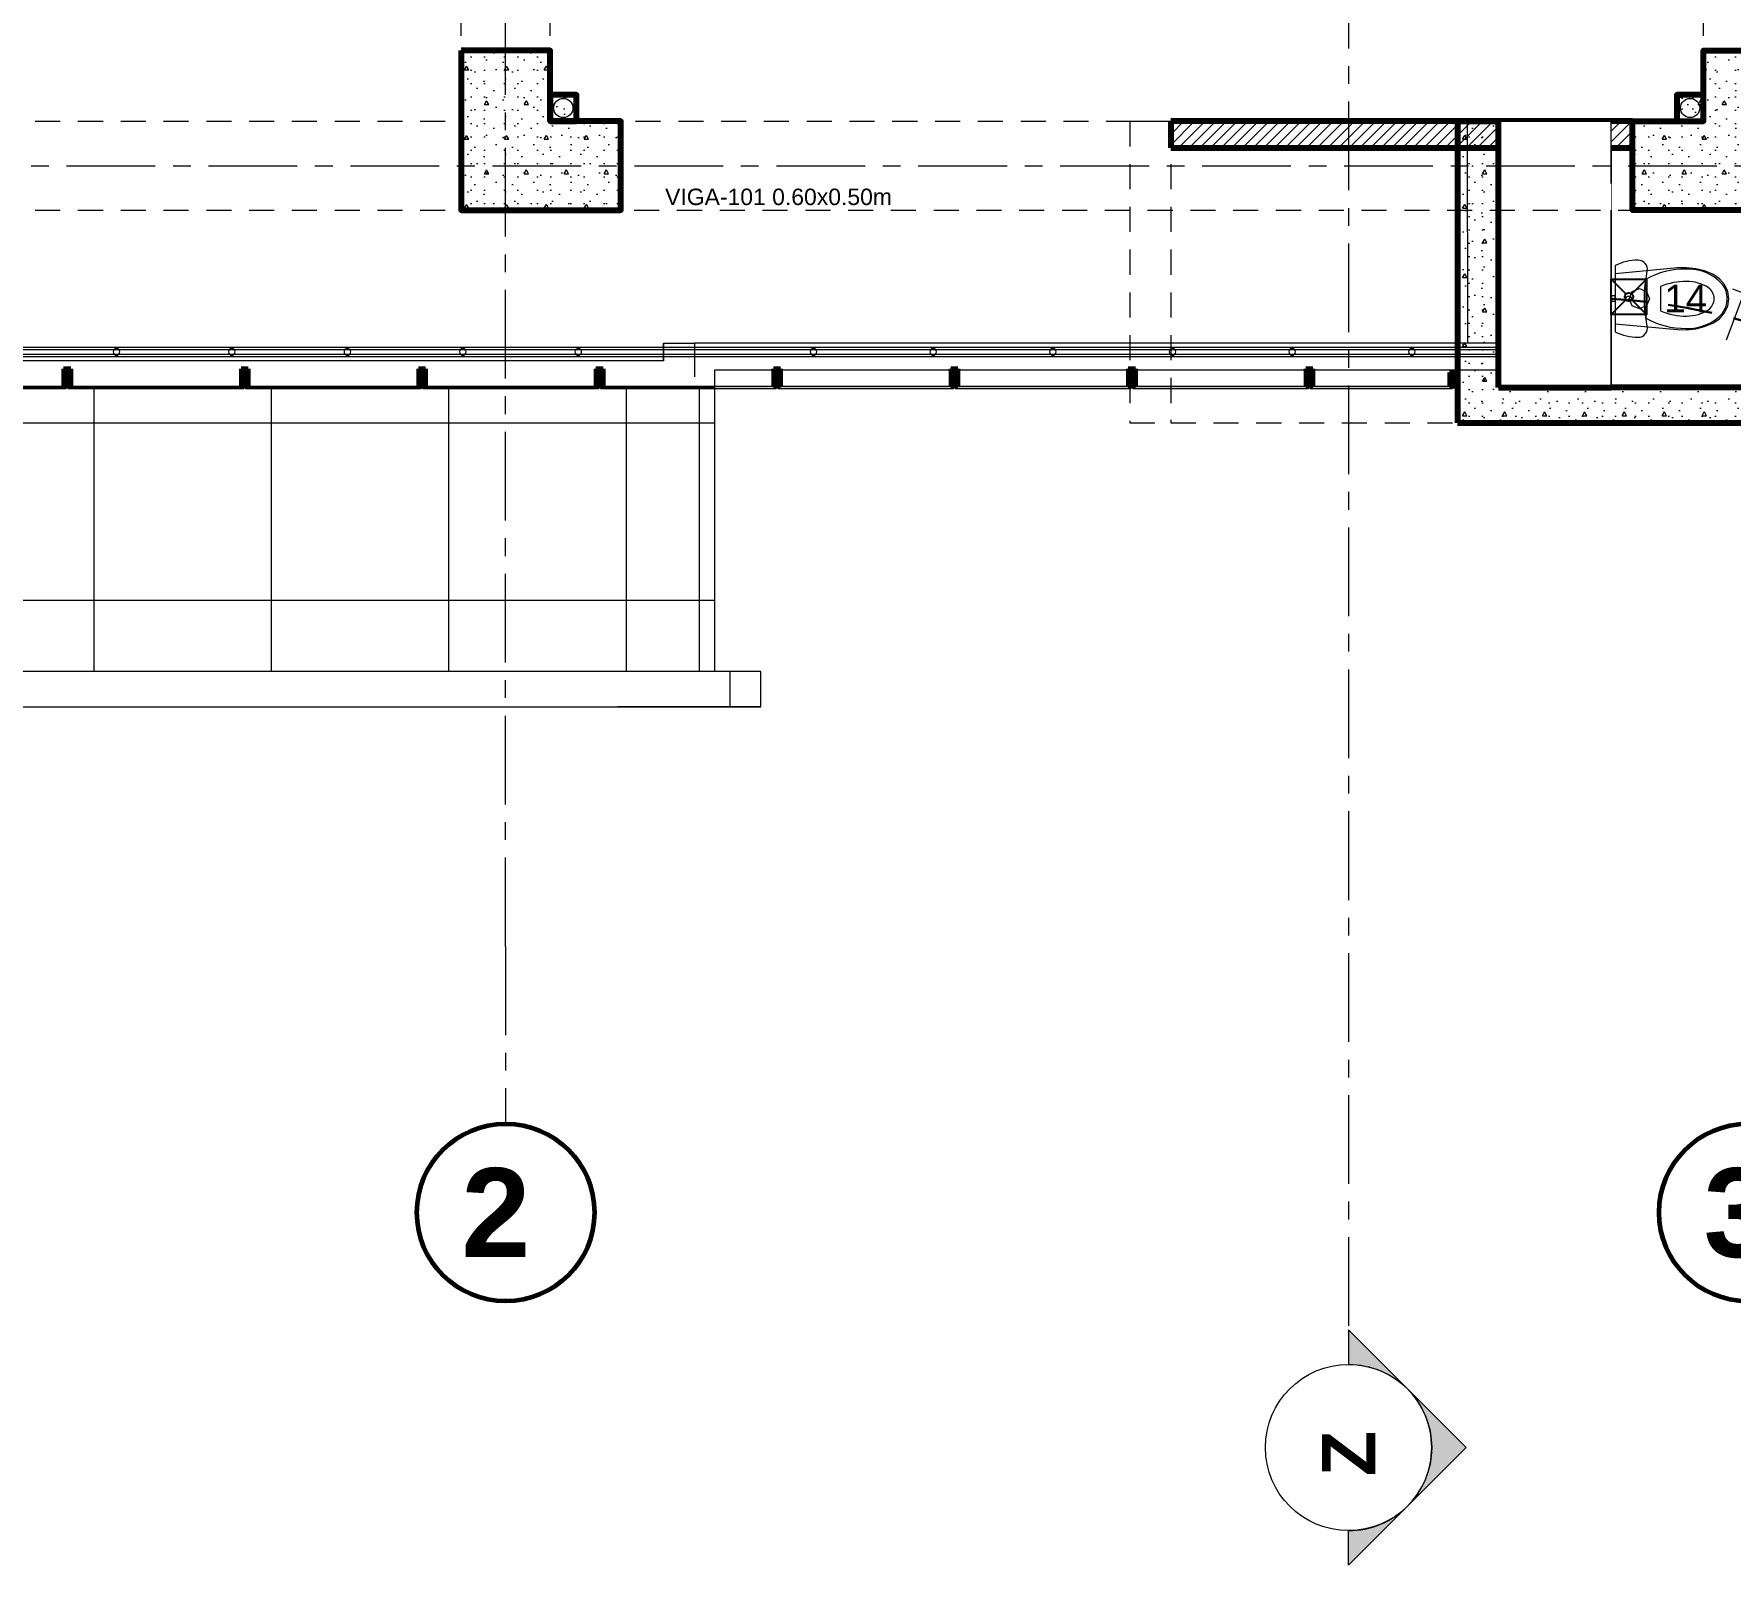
# Model space of a CAD drawing. Header units: inches. Extents: x -19 to 5698, y -728 to 92.
# Drawn here: x 383.66 to 393.22, y -0.44 to 8.19 of the extents above; entities that cross this region are included whole.
import ezdxf

# ---------------------------------------------------------------- set-up
doc = ezdxf.new("R2010")
doc.units = ezdxf.units.IN
doc.header["$MEASUREMENT"] = 0
doc.set_wipeout_variables(frame=1)
for name, pattern in [('HIDDEN', [0.375, 0.25, -0.125]), ('Hidden Line', [0.195611, 0.141111, -0.0545]), ('Línea Oculta', [0.195611, 0.141111, -0.0545]), ('Punto & Raya', [0.65, 0.5, -0.075, 0, -0.075]), ('RAYITAS', [0.375, 0.25, -0.125]), ('Wipeout_Contour', [1, 0, -1])]:
    doc.linetypes.add(name, pattern=pattern)
for name, color, linetype, lineweight in [('00 conduct tomacorr', 120, 'HIDDEN', 30), ('00 IE LUZ EMERGENCIA', 253, 'Continuous', 0), ('T-TECHO-E', 150, 'Continuous', 20), ('TOMACORRIENTE', 22, 'RAYITAS', 9)]:
    doc.layers.add(name, color=color, linetype=linetype, lineweight=lineweight)
for name, color, linetype in [('02 _ ARQ _ ALB _ Ejes Generales', 251, 'Continuous'), ('02 _ ARQ _ ALB _ Mobiliario', 7, 'Continuous'), ('02 _ ARQ _ ALB _ Muros Exteriores', 7, 'Continuous'), ('02 _ ARQ _ ALB _ Muros Interiores', 7, 'Continuous'), ('02 _ ARQ _ ZON _ Espacio.3D', 7, 'Continuous'), ('08 _ STR _ EXT _ 06 Columnas', 7, 'Continuous'), ('08 _ STR _ EXT _ 07 Losa Aligerada', 7, 'Continuous'), ('08 _ STR _ EXT _ 08 Placas Inclinadas', 7, 'Continuous'), ('08 _ STR _ EXT _ 09 Vigas', 251, 'Continuous'), ('Acabado - Muros', 7, 'Continuous'), ('Dibujo 2D - General', 7, 'Continuous'), ('Estructura - Carga', 7, 'Continuous'), ('Fluxometro E. Baño', 140, 'Continuous'), ('Fluxometro E. Mingitorio', 117, 'Continuous'), ('Interior - Escaleras & Barandillas', 7, 'Continuous'), ('Marcador - Secciones', 7, 'Continuous'), ('MEP - HVAC', 7, 'Continuous'), ('Notas - Etiquetas', 7, 'Continuous')]:
    doc.layers.add(name, color=color, linetype=linetype)
doc.styles.add('Annotative', font='arial.ttf')
doc.styles.add('Estilo_Generado_1', font='swisseb.ttf')
doc.styles.add('Estilo_Generado_4', font='swisse.ttf')
pattern_1 = [(0, (370.00008, 2e-08), (0, 0.3897114), [0.024375, -0.200625]), (0, (370.11258, 0.19486), (0, 0.3897114), [0.024375, -0.200625]), (60, (370.00008, 2e-08), (-0.3375, 0.1948557), [0.024375, -0.200625]), (60, (370.22508, 2e-08), (-0.3375, 0.1948557), [0.024375, -0.200625]), (120, (370.02445, 2e-08), (0.3375, 0.1948557), [0.024375, -0.200625]), (120, (370.24945, 2e-08), (0.3375, 0.1948557), [0.024375, -0.200625]), (0, (370.000076, 0.0375), (0, 0.075), [0, -0.075, 0, -0.1125]), (45, (370.037576, 0.0375), (-0.053033, 0.053033), [0, -0.05625, 0, -0.09375])]
pattern_2 = [(0, (370.00008, 2e-08), (0, 0.311769), [0.03, -0.15]), (0, (370.09008, 0.1559), (0, 0.311769), [0.03, -0.15]), (60, (370.00008, 2e-08), (-0.27, 0.1558846), [0.03, -0.15]), (60, (370.18008, 2e-08), (-0.27, 0.1558846), [0.03, -0.15]), (120, (370.03008, 2e-08), (0.27, 0.1558846), [0.03, -0.15]), (120, (370.21008, 2e-08), (0.27, 0.1558846), [0.03, -0.15]), (0, (370.000076, 0.03), (0, 0.06), [0, -0.06, 0, -0.09]), (45, (370.030076, 0.03), (-0.04242641, 0.04242641), [0, -0.045, 0, -0.075])]

# ---------------------------------------------------------------- blocks, each defined once
blk = doc.blocks.new('Flux E Baño')
at = {"layer": 'Fluxometro E. Baño'}
for p, q in [((-0.075, 0.15), (-0.0126, 0.0876)), ((0.075, 0.15), (0.0126, 0.0876)), ((-0.0126, 0.0624), (-0.075, 0)), ((0.0126, 0.0624), (0.075, 0))]:
    blk.add_line(p, q, dxfattribs=at)
blk.add_lwpolyline([(-0.075, 0.15), (0.075, 0.15), (0.075, 0), (-0.075, 0)], close=True, dxfattribs=at)
at = {"layer": 'Fluxometro E. Baño', "color": 242, "true_color": 0xcd2027}
blk.add_circle((0, 0.075), 0.0178, dxfattribs=at)
blk = doc.blocks.new('a')
at = {"layer": 'TOMACORRIENTE', "ltscale": 0.05}
h = blk.add_hatch(color=4, dxfattribs=at)
edge = h.paths.add_edge_path()
edge.add_arc((0, 0.0752), 0.0211, 0, 360)
at = {"layer": 'TOMACORRIENTE', "color": 4}
for p, q in [((-0.1455, 0.0963), (-0.0515, 0.0963)), ((-0.0985, 0.0963), (-0.0985, -0.0966)), ((0, 0.0963), (0, -0.0963)), ((0.0623, -0.0963), (0.0623, 0.0963))]:
    blk.add_line(p, q, dxfattribs=at)
blk.add_circle((0, 0.0752), 0.0211, dxfattribs=at)
blk = doc.blocks.new('CABLE 3FACE')
at = {"layer": 'T-TECHO-E', "rotation": 59.94170052614085}
blk.add_blockref('a', (0, 0), dxfattribs=at)

msp = doc.modelspace()

# ---------------------------------------------------------------- hatches: boundary and pattern name
at = {"layer": '08 _ STR _ EXT _ 08 Placas Inclinadas', "linetype": 'Continuous', "lineweight": 9}
h = msp.add_hatch(dxfattribs=at)
h.set_pattern_fill('HORMIGÓN_EN_MASA_0002', color=250, style=0, pattern_type=2)
h.set_pattern_definition(pattern_1)
h.paths.add_polyline_path([(391.9156, 6.1537), (391.6847, 6.1367), (391.6847, 6.0005), (391.9156, 6.0005)])
h = msp.add_hatch(dxfattribs=at)
h.set_pattern_fill('HORMIGÓN_EN_MASA_0002', color=250, style=0, pattern_type=2)
h.set_pattern_definition(pattern_1)
h.paths.add_polyline_path([(391.9156, 6.1537), (392.5507, 6.2005), (391.9156, 6.2005)])
h = msp.add_hatch(dxfattribs=at)
h.set_pattern_fill('HORMIGÓN_EN_MASA_0002', color=250, style=0, pattern_type=2)
h.set_pattern_definition(pattern_1)
h.paths.add_polyline_path([(396.5361, 6.0643), (394.6886, 6.2005), (392.5507, 6.2005), (391.9156, 6.1537), (391.9156, 6.0005), (396.5361, 6.0005)])
at = {"layer": 'Acabado - Muros', "linetype": 'Continuous', "lineweight": 9}
for points in [[(388.8438, 6.195), (388.8438, 6.205), (387.8538, 6.205), (387.8538, 6.195)], [(389.8438, 6.195), (389.8438, 6.205), (388.8538, 6.205), (388.8538, 6.195)], [(390.8438, 6.195), (390.8438, 6.205), (389.8538, 6.205), (389.8538, 6.195)], [(391.6558, 6.195), (391.6558, 6.205), (390.8538, 6.205), (390.8538, 6.195)]]:
    msp.add_hatch(color=250, dxfattribs=at).paths.add_polyline_path(points)
at = {"layer": 'Estructura - Carga', "linetype": 'Continuous', "lineweight": 13}
h = msp.add_hatch(dxfattribs=at)
h.set_pattern_fill('HORMIGÓN_ARMADO_0002', color=251, style=0, pattern_type=2)
h.set_pattern_definition(pattern_2)
h.paths.add_polyline_path([(392.9201, 7.7), (393.0701, 7.7), (393.0701, 7.85), (392.9201, 7.85)])
at = {"layer": 'Marcador - Secciones', "linetype": 'Continuous', "lineweight": 13}
for points in [[(391.0701, 0.8878), (391.0701, 0.6938, -0.198912), (391.4013, 0.5566)], [(391.4013, -0.1059), (391.7326, 0.2253), (391.4013, 0.5566, -0.414214)], [(391.0701, -0.4372), (391.4013, -0.1059, -0.198912), (391.0701, -0.2431)]]:
    msp.add_hatch(color=7, dxfattribs=at).paths.add_polyline_path(points)

# ---------------------------------------------------------------- linework, layer by layer
at = {"layer": '02 _ ARQ _ ALB _ Ejes Generales', "color": 251, "linetype": 'Punto & Raya', "lineweight": 13, "true_color": 0x636466}
msp.add_line((386.3201, 3.05), (386.3201, 2.05), dxfattribs=at)
at = {"layer": '02 _ ARQ _ ALB _ Ejes Generales', "color": 7, "linetype": 'Continuous', "lineweight": 60}
for centre in [(386.3201, 1.55), (393.3201, 1.55)]:
    msp.add_circle(centre, 0.5, dxfattribs=at)
at = {"layer": '02 _ ARQ _ ALB _ Mobiliario', "color": 205, "linetype": 'Continuous', "lineweight": 13}
for p, q in [((392.7462, 6.8089), (392.7462, 6.7)), ((392.652, 6.7), (392.6687, 6.7403)), ((392.6687, 6.6597), (392.652, 6.7)), ((392.6687, 6.7403), (392.709, 6.757)), ((392.709, 6.757), (392.7493, 6.7403)), ((392.7462, 6.7), (392.7462, 6.5911)), ((392.7493, 6.7403), (392.766, 6.7)), ((392.766, 6.7), (392.7493, 6.6597)), ((392.8287, 6.7688), (392.8287, 6.7)), ((392.8287, 6.7), (392.8287, 6.6312)), ((392.709, 6.643), (392.6687, 6.6597)), ((392.7493, 6.6597), (392.709, 6.643))]:
    msp.add_line(p, q, dxfattribs=at)
for centre, major_axis, start_param, end_param in [((392.9611, 6.4419), (0.4255, 0), 1.547178, 2.100199), ((392.9708, 6.4355), (0.3624, 0), 1.557891, 1.973619), ((392.9855, 6.6105), (0.2571, 0), 0.725935, 1.626524), ((392.9747, 6.5651), (0.2328, 0), 1.009878, 1.567543), ((393.052, 6.6992), (0.0783, 0), 0.010391, 0.933696), ((393.052, 6.7008), (0.0783, 0), 5.34949, 6.272794), ((393.0659, 6.6992), (0.1386, 0), 0.005861, 0.632505), ((393.0659, 6.7008), (0.1386, 0), 5.650681, 6.277325), ((392.9708, 6.9645), (0.3624, 0), 4.309564, 4.725291), ((392.9855, 6.7895), (0.2571, 0), 4.656658, 5.557246), ((392.9747, 6.8349), (0.2328, 0), 4.715638, 5.273303), ((392.9611, 6.9581), (0.4255, 0), 4.182984, 4.736005)]:
    msp.add_ellipse(centre, major_axis=major_axis, ratio=0.999377, start_param=start_param, end_param=end_param, dxfattribs=at)
msp.add_ellipse((392.6481, 6.7), major_axis=(0, 0.015), ratio=0.999724, dxfattribs=at)
at = {"layer": '02 _ ARQ _ ZON _ Espacio.3D', "color": 9, "linetype": 'Continuous', "lineweight": 5, "flags": 128}
msp.add_lwpolyline([(396.5947, 6.2), (396.5947, 7.55), (393.5701, 7.55), (393.5701, 7.2), (392.6701, 7.2), (392.67, 7.55), (392.5507, 7.55), (392.5507, 6.2)], close=True, dxfattribs=at)
at = {"layer": '08 _ STR _ EXT _ 08 Placas Inclinadas', "color": 7, "linetype": 'Continuous', "lineweight": 80}
for p, q in [((391.6847, 6.2005), (391.6847, 6.1367)), ((391.6847, 6.1367), (391.6847, 6.0005)), ((391.9156, 6.2005), (392.5507, 6.2005))]:
    msp.add_line(p, q, dxfattribs=at)
at = {"layer": '08 _ STR _ EXT _ 08 Placas Inclinadas', "color": 251, "linetype": 'Línea Oculta', "lineweight": 13}
msp.add_line((390.0681, 6.0175), (390.0681, 6.0005), dxfattribs=at)
at = {"layer": '08 _ STR _ EXT _ 08 Placas Inclinadas', "color": 7, "linetype": 'Continuous', "lineweight": 80, "flags": 128}
for points in [[(394.6886, 6.2005), (392.5507, 6.2005)], [(391.6847, 6.0005), (391.9156, 6.0005)], [(391.9156, 6.0005), (396.5361, 6.0005)]]:
    msp.add_lwpolyline(points, dxfattribs=at)
at = {"layer": '08 _ STR _ EXT _ 08 Placas Inclinadas', "color": 251, "linetype": 'Línea Oculta', "lineweight": 13, "flags": 128}
for points in [[(389.8372, 6.0005), (390.0681, 6.0005)], [(390.0681, 6.0005), (391.6847, 6.0005)]]:
    msp.add_lwpolyline(points, dxfattribs=at)
at = {"layer": '08 _ STR _ EXT _ 09 Vigas', "color": 251, "linetype": 'Hidden Line', "lineweight": 13, "true_color": 0x636466}
for p, q in [((393.0701, 7.7), (393.0701, 16.9)), ((393.5701, 7.2), (393.0701, 7.2))]:
    msp.add_line(p, q, dxfattribs=at)
at = {"layer": 'Acabado - Muros', "color": 7, "linetype": 'Continuous', "lineweight": 60}
for p, q in [((387.8688, 6.205), (387.8288, 6.205)), ((388.8688, 6.205), (388.8288, 6.205)), ((389.8688, 6.205), (389.8288, 6.205)), ((390.8688, 6.205), (390.8288, 6.205)), ((391.6847, 6.205), (391.6385, 6.205))]:
    msp.add_line(p, q, dxfattribs=at)
at = {"layer": 'Acabado - Muros', "color": 7, "linetype": 'Continuous', "lineweight": 13, "flags": 128}
for points in [[(388.8438, 6.195), (388.8438, 6.205), (387.8538, 6.205), (387.8538, 6.195)], [(389.8438, 6.195), (389.8438, 6.205), (388.8538, 6.205), (388.8538, 6.195)], [(390.8438, 6.195), (390.8438, 6.205), (389.8538, 6.205), (389.8538, 6.195)], [(391.6558, 6.195), (391.6558, 6.205), (390.8538, 6.205), (390.8538, 6.195)]]:
    msp.add_lwpolyline(points, close=True, dxfattribs=at)
at = {"layer": 'Estructura - Carga', "color": 7, "linetype": 'Continuous', "lineweight": 80, "flags": 128}
msp.add_lwpolyline([(392.9201, 7.7), (393.0701, 7.7), (393.0701, 7.85), (392.9201, 7.85)], close=True, dxfattribs=at)
at = {"layer": 'Marcador - Secciones', "color": 7, "linetype": 'Continuous', "lineweight": 13, "flags": 128}
for points in [[(391.0701, 0.8878), (391.0701, 0.6938, -0.198912), (391.4013, 0.5566)], [(391.4013, -0.1059, 0.414214), (391.4013, 0.5566), (391.7326, 0.2253)], [(391.0701, -0.4372), (391.0701, -0.2431, 0.198912), (391.4013, -0.1059)]]:
    msp.add_lwpolyline(points, format="xyb", close=True, dxfattribs=at)
at = {"layer": 'Marcador - Secciones', "color": 7, "linetype": 'Continuous', "lineweight": 13}
msp.add_circle((391.0701, 0.2253), 0.4685, dxfattribs=at)
at = {"layer": 'MEP - HVAC', "color": 7, "linetype": 'Continuous', "lineweight": 13, "flags": 128}
msp.add_lwpolyline([(392.9951, 7.721, -1), (392.9951, 7.829, -1)], format="xyb", close=True, dxfattribs=at)

# ---------------------------------------------------------------- block references
at = {"layer": '00 conduct tomacorr', "xscale": 1.47256122672843, "yscale": 1.47256122672843, "zscale": 1.47256122672843, "rotation": 279.502799664008}
msp.add_blockref('CABLE 3FACE', (393.3845, 6.5485), dxfattribs=at)

# ---------------------------------------------------------------- texts
at = {"layer": '00 IE LUZ EMERGENCIA', "style": 'Annotative'}
msp.add_attdef('14', (392.8489, 6.6226, 0), '', height=0.1562, dxfattribs=at)
at = {"layer": '02 _ ARQ _ ALB _ Ejes Generales', "color": 7, "lineweight": 30, "char_height": 0.5, "attachment_point": 1, "style": 'Estilo_Generado_1'}
for s, insert in [('\\A1;{\\pql;\\pt0;\\fSwis721 Ex BT|b1|i0|c0|p34;2}', (386.0709, 1.8)), ('\\A1;{\\pql;\\pt0;\\fSwis721 Ex BT|b1|i0|c0|p34;3}', (393.0709, 1.8))]:
    msp.add_mtext(s, dxfattribs=dict(at, insert=insert))
at = {"layer": 'Marcador - Secciones', "color": 5, "lineweight": 25, "insert": (391.2201, 0.0635), "char_height": 0.3, "attachment_point": 7, "rotation": 90, "style": 'Estilo_Generado_1'}
msp.add_mtext('\\A1;{\\pql;\\pt0;\\fSwis721 Ex BT|b1|i0|c0|p34;Z}', dxfattribs=at)

# ---------------------------------------------------------------- next in the draw order: wipeouts: each hides what was drawn before it
at = {"color": 254, "linetype": 'Wipeout_Contour', "lineweight": 0, "ltscale": 12950.456474}
msp.add_wipeout([(390.0681, 7.55), (392.6701, 7.55), (392.6701, 7.7), (390.0681, 7.7)], dxfattribs=at).dxf.layer = '02 _ ARQ _ ALB _ Muros Interiores'

# ---------------------------------------------------------------- next in the draw order: hatches: boundary and pattern name
at = {"layer": '02 _ ARQ _ ALB _ Muros Interiores', "linetype": 'Continuous', "lineweight": 5}
h = msp.add_hatch(dxfattribs=at)
h.set_pattern_fill('LADRILLO_COMÚN_0002', color=250, style=0, pattern_type=2)
h.set_pattern_definition([(45, (370.000076, 2e-08), (-0.03005204, 0.03005204), [])])
h.paths.add_polyline_path([(390.0681, 7.55), (392.6701, 7.55), (392.6701, 7.7), (390.0681, 7.7)])
at = {"layer": '08 _ STR _ EXT _ 06 Columnas', "linetype": 'Continuous', "lineweight": 9}
h = msp.add_hatch(dxfattribs=at)
h.set_pattern_fill('HORMIGÓN_EN_MASA_0002', style=0, pattern_type=2)
h.set_pattern_definition(pattern_1)
h.paths.add_polyline_path([(393.5701, 8.1), (393.0701, 8.1), (393.0701, 7.7), (392.6701, 7.7), (392.6701, 7.2), (393.5701, 7.2)])

# ---------------------------------------------------------------- next in the draw order: linework, layer by layer
at = {"layer": '02 _ ARQ _ ALB _ Muros Interiores', "color": 7, "linetype": 'Continuous', "lineweight": 80, "flags": 128}
for points in [[(392.6701, 7.7), (390.0681, 7.7)], [(390.0681, 7.7), (390.0681, 7.55)], [(390.0681, 7.55), (392.6701, 7.55)]]:
    msp.add_lwpolyline(points, dxfattribs=at)
at = {"layer": '02 _ ARQ _ ZON _ Espacio.3D', "color": 254, "linetype": 'Continuous', "lineweight": 0, "flags": 128}
msp.add_lwpolyline([(394.27, 9), (393.0701, 9), (393.0701, 17.2996), (386.9701, 17.3001), (386.9701, 16.9001), (386.5701, 16.9), (386.5701, 16.0999), (386.0701, 16.0998), (386.0701, 17.2998), (380.0701, 17.3), (380.07, 16.9), (379.57, 16.9), (379.57, 16.4), (379.07, 16.4), (379.07, 17.3), (378.2201, 17.2999), (378.2211, 6.3499), (387.2102, 6.35), (387.2102, 6.45), (391.7425, 6.4499), (391.7407, 7.7), (393.0701, 7.7), (393.0701, 8.1), (393.5701, 8.1)], dxfattribs=at)
at = {"layer": '08 _ STR _ EXT _ 06 Columnas', "color": 7, "linetype": 'Continuous', "lineweight": 80, "flags": 128}
msp.add_lwpolyline([(393.5701, 8.1), (393.5701, 7.2), (392.6701, 7.2), (392.6701, 7.7), (393.0701, 7.7), (393.0701, 8.1)], close=True, dxfattribs=at)
at = {"layer": '08 _ STR _ EXT _ 08 Placas Inclinadas', "color": 251, "linetype": 'Línea Oculta', "lineweight": 13, "flags": 128}
for points in [[(389.8372, 7.7), (390.0681, 7.7)], [(390.0681, 7.7), (391.6847, 7.7)]]:
    msp.add_lwpolyline(points, dxfattribs=at)

# ---------------------------------------------------------------- next in the draw order: wipeouts: each hides what was drawn before it
at = {"color": 254, "linetype": 'Wipeout_Contour', "lineweight": 0, "ltscale": 19362.529553}
msp.add_wipeout([(387.4989, 4.6), (387.4989, 6.35), (378.17, 6.35), (378.17, 20.0845), (376.4702, 20.0845), (376.4702, 4.6)], dxfattribs=at).dxf.layer = 'Dibujo 2D - General'

# ---------------------------------------------------------------- next in the draw order: hatches: boundary and pattern name
at = {"layer": '08 _ STR _ EXT _ 06 Columnas', "linetype": 'Continuous', "lineweight": 9}
h = msp.add_hatch(dxfattribs=at)
h.set_pattern_fill('HORMIGÓN_EN_MASA_0002', style=0, pattern_type=2)
h.set_pattern_definition(pattern_1)
h.paths.add_polyline_path([(386.07, 8.1), (386.07, 7.2), (386.97, 7.2), (386.97, 7.7), (386.57, 7.7), (386.57, 8.1)])
at = {"layer": 'Dibujo 2D - General', "linetype": 'Continuous', "lineweight": 13}
h = msp.add_hatch(dxfattribs=at)
h.set_pattern_fill('CEMENTO_PULIDO_Y_BRUÑADO_FA', color=251, style=0, pattern_type=2)
h.set_pattern_definition([(0, (370.0001, 2e-08), (0, 1), []), (90, (370.0001, 2e-08), (-1, 0), [])])
h.paths.add_polyline_path([(387.4989, 4.6), (387.4989, 6.35), (378.17, 6.35), (378.17, 20.0845), (376.4702, 20.0845), (376.4702, 4.6)])
at = {"layer": 'Estructura - Carga', "linetype": 'Continuous', "lineweight": 13}
h = msp.add_hatch(dxfattribs=at)
h.set_pattern_fill('HORMIGÓN_ARMADO_0002', color=251, style=0, pattern_type=2)
h.set_pattern_definition(pattern_2)
h.paths.add_polyline_path([(386.5701, 7.7), (386.7201, 7.7), (386.7201, 7.85), (386.5701, 7.85)])

# ---------------------------------------------------------------- next in the draw order: linework, layer by layer
at = {"layer": '08 _ STR _ EXT _ 06 Columnas', "color": 7, "linetype": 'Continuous', "lineweight": 80, "flags": 128}
msp.add_lwpolyline([(386.07, 8.1), (386.07, 7.2), (386.97, 7.2), (386.97, 7.7), (386.57, 7.7), (386.57, 8.1)], close=True, dxfattribs=at)
at = {"layer": '08 _ STR _ EXT _ 07 Losa Aligerada', "color": 7, "linetype": 'Continuous', "lineweight": 18, "flags": 128}
msp.add_lwpolyline([(393.5701, 39.9), (392.5702, 39.9), (392.5702, 43), (387.0702, 43), (387.0702, 39.9), (386.07, 39.9), (386.07, 40.8), (381.1201, 40.8), (381.1201, 40.95), (378.0201, 40.95), (378.0201, 37.85), (379.0701, 37.85), (379.0701, 33.82), (378.17, 33.82), (378.17, 18.5527), (378.17, 6.3), (392.3198, 6.3), (392.3198, 6.2), (397.1712, 6.2)], dxfattribs=at)
msp.add_lwpolyline([(376.2702, 20.4887), (376.2702, 4.4), (387.7587, 4.4), (387.7587, 4.6), (387.4123, 4.6), (387.4123, 6.35), (378.2201, 6.35), (378.2201, 20.0845), (376.4702, 20.0845), (376.4702, 20.4887)], close=True, dxfattribs=at)
at = {"layer": '08 _ STR _ EXT _ 09 Vigas', "color": 251, "linetype": 'Hidden Line', "lineweight": 13, "true_color": 0x636466}
for p, q in [((386.0701, 7.7), (386.0701, 16.9)), ((386.5701, 7.7), (386.5701, 16.9)), ((379.57, 7.7), (386.0701, 7.7)), ((386.5701, 7.2), (386.0701, 7.2))]:
    msp.add_line(p, q, dxfattribs=at)
at = {"layer": 'Dibujo 2D - General', "color": 251, "linetype": 'Continuous', "lineweight": 13, "flags": 128}
msp.add_lwpolyline([(387.4989, 4.6), (387.4989, 6.35), (378.17, 6.35), (378.17, 20.0845), (376.4702, 20.0845), (376.4702, 4.6)], close=True, dxfattribs=at)
at = {"layer": 'Estructura - Carga', "color": 7, "linetype": 'Continuous', "lineweight": 80, "flags": 128}
msp.add_lwpolyline([(386.5701, 7.7), (386.7201, 7.7), (386.7201, 7.85), (386.5701, 7.85)], close=True, dxfattribs=at)
at = {"layer": 'MEP - HVAC', "color": 7, "linetype": 'Continuous', "lineweight": 13, "flags": 128}
msp.add_lwpolyline([(386.6451, 7.829, -1), (386.6451, 7.721, -1)], format="xyb", close=True, dxfattribs=at)

# ---------------------------------------------------------------- next in the draw order: texts
at = {"layer": 'Notas - Etiquetas', "color": 171, "linetype": 'Continuous', "lineweight": 13, "insert": (387.2186, 7.2267), "char_height": 0.0925, "attachment_point": 7, "style": 'Estilo_Generado_4'}
msp.add_mtext('\\A1;{\\pql;\\fSwis721 Ex BT|b0|i0|c0|p34;VIGA-101\\fSwis721 Ex BT|b0|i0|c0|p34; \\fSwis721 Ex BT|b0|i0|c0|p34;0.60\\fSwis721 Ex BT|b0|i0|c0|p34;x\\fSwis721 Ex BT|b0|i0|c0|p34;0.50\\fSwis721 Ex BT|b0|i0|c0|p34;m}', dxfattribs=at)

# ---------------------------------------------------------------- next in the draw order: wipeouts: each hides what was drawn before it
at = {"color": 254, "linetype": 'Wipeout_Contour', "lineweight": 0, "ltscale": 12911.798087}
msp.add_wipeout([(376.4702, 4.4), (386.9504, 4.4), (386.9504, 4.6), (376.4702, 4.6)], dxfattribs=at).dxf.layer = '02 _ ARQ _ ALB _ Muros Exteriores'
at = {"color": 254, "linetype": 'Wipeout_Contour', "lineweight": 0, "ltscale": 9701.491442}
msp.add_wipeout([(387.4989, 6.3), (387.3834, 6.36), (387.3834, 6.3)], dxfattribs=at).dxf.layer = '02 _ ARQ _ ALB _ Muros Interiores'
at = {"color": 254, "linetype": 'Wipeout_Contour', "lineweight": 0, "ltscale": 9702.146212}
msp.add_wipeout([(387.5855, 4.4429), (387.5855, 4.4), (387.7587, 4.4)], dxfattribs=at).dxf.layer = '08 _ STR _ EXT _ 08 Placas Inclinadas'

# ---------------------------------------------------------------- next in the draw order: linework, layer by layer
at = {"layer": '02 _ ARQ _ ALB _ Muros Exteriores', "color": 7, "linetype": 'Continuous', "lineweight": 13, "flags": 128}
for points in [[(386.9504, 4.6), (376.4702, 4.6)], [(376.2702, 4.4), (386.9504, 4.4)]]:
    msp.add_lwpolyline(points, dxfattribs=at)

# ---------------------------------------------------------------- next in the draw order: wipeouts: each hides what was drawn before it
at = {"color": 254, "linetype": 'Wipeout_Contour', "lineweight": 0, "ltscale": 12934.734852}
msp.add_wipeout([(387.3834, 6.45), (387.3834, 6.36), (387.4989, 6.3), (387.4989, 6.45)], dxfattribs=at).dxf.layer = '02 _ ARQ _ ALB _ Muros Interiores'

# ---------------------------------------------------------------- next in the draw order: linework, layer by layer
at = {"layer": '02 _ ARQ _ ALB _ Muros Interiores', "color": 7, "linetype": 'Continuous', "lineweight": 13}
msp.add_line((387.3834, 6.45), (387.3834, 6.36), dxfattribs=at)

# ---------------------------------------------------------------- next in the draw order: wipeouts: each hides what was drawn before it
at = {"color": 254, "linetype": 'Wipeout_Contour', "lineweight": 0, "ltscale": 12944.168496}
msp.add_wipeout([(387.4989, 6.3), (392.1007, 6.3), (392.1007, 6.45), (387.4989, 6.45)], dxfattribs=at).dxf.layer = '02 _ ARQ _ ALB _ Muros Interiores'
at = {"color": 254, "linetype": 'Wipeout_Contour', "lineweight": 0, "ltscale": 12934.027229}
msp.add_wipeout([(386.9504, 4.6), (386.9504, 4.4), (387.5855, 4.4), (387.5855, 4.4429)], dxfattribs=at).dxf.layer = '08 _ STR _ EXT _ 08 Placas Inclinadas'

# ---------------------------------------------------------------- next in the draw order: hatches: boundary and pattern name
at = {"layer": 'Acabado - Muros', "linetype": 'Continuous', "lineweight": 0}
for points in [[(387.8688, 6.305), (387.8288, 6.305), (387.8288, 6.205), (387.8688, 6.205)], [(388.8688, 6.305), (388.8288, 6.305), (388.8288, 6.205), (388.8688, 6.205)], [(389.8688, 6.305), (389.8288, 6.305), (389.8288, 6.205), (389.8688, 6.205)], [(390.8688, 6.305), (390.8288, 6.305), (390.8288, 6.205), (390.8688, 6.205)], [(391.6385, 6.285), (391.6385, 6.205), (391.6847, 6.205), (391.6847, 6.285)]]:
    msp.add_hatch(color=254, dxfattribs=at).paths.add_polyline_path(points)

# ---------------------------------------------------------------- next in the draw order: linework, layer by layer
at = {"layer": '02 _ ARQ _ ALB _ Muros Interiores', "color": 7, "linetype": 'Continuous', "lineweight": 13, "flags": 128}
for points in [[(392.1007, 6.45), (387.3834, 6.45)], [(392.1007, 6.3), (392.1007, 6.45)], [(387.4989, 6.3), (392.1007, 6.3)]]:
    msp.add_lwpolyline(points, dxfattribs=at)
at = {"layer": '08 _ STR _ EXT _ 08 Placas Inclinadas', "color": 251, "linetype": 'Línea Oculta', "lineweight": 13}
msp.add_line((390.0681, 7.7), (390.0681, 6.0175), dxfattribs=at)
at = {"layer": '08 _ STR _ EXT _ 08 Placas Inclinadas', "color": 7, "linetype": 'Continuous', "lineweight": 80}
msp.add_line((391.6847, 7.7), (391.6847, 6.2005), dxfattribs=at)
at = {"layer": '08 _ STR _ EXT _ 08 Placas Inclinadas', "color": 251, "linetype": 'Línea Oculta', "lineweight": 13, "flags": 128}
msp.add_lwpolyline([(389.8372, 7.7), (389.8372, 6.0005)], dxfattribs=at)
at = {"layer": 'Acabado - Muros', "color": 7, "linetype": 'Continuous', "lineweight": 60}
for p, q in [((387.8688, 6.305), (387.8288, 6.305)), ((387.8288, 6.305), (387.8288, 6.205)), ((387.8688, 6.305), (387.8688, 6.205)), ((388.8288, 6.305), (388.8288, 6.205)), ((388.8688, 6.305), (388.8288, 6.305)), ((388.8688, 6.305), (388.8688, 6.205)), ((389.8288, 6.305), (389.8288, 6.205)), ((389.8688, 6.305), (389.8288, 6.305)), ((389.8688, 6.305), (389.8688, 6.205)), ((390.8688, 6.305), (390.8288, 6.305)), ((390.8288, 6.305), (390.8288, 6.205)), ((390.8688, 6.305), (390.8688, 6.205)), ((391.6385, 6.285), (391.6385, 6.205)), ((391.6847, 6.285), (391.6385, 6.285)), ((391.6847, 6.285), (391.6847, 6.205))]:
    msp.add_line(p, q, dxfattribs=at)
at = {"layer": 'Interior - Escaleras & Barandillas', "color": 161, "linetype": 'Continuous', "lineweight": 13}
for p, q in [((392.1007, 6.425), (387.4427, 6.425)), ((392.1007, 6.375), (392.1007, 6.425)), ((392.1007, 6.3875), (392.1007, 6.4125)), ((392.1007, 6.3875), (392.1007, 6.4125)), ((392.1007, 6.3875), (392.1007, 6.4125))]:
    msp.add_line(p, q, dxfattribs=at)
at = {"layer": 'Interior - Escaleras & Barandillas', "color": 161, "linetype": 'Continuous', "lineweight": 13, "flags": 128}
for points in [[(388.0545, 6.4188, 1), (388.0545, 6.3813, 1)], [(388.7289, 6.4188, 1), (388.7289, 6.3813, 1)], [(389.4032, 6.4188, 1), (389.4032, 6.3813, 1)], [(390.0776, 6.4188, 1), (390.0776, 6.3813, 1)], [(390.752, 6.4188, 1), (390.752, 6.3813, 1)], [(391.4263, 6.4188, 1), (391.4263, 6.3813, 1)]]:
    msp.add_lwpolyline(points, format="xyb", close=True, dxfattribs=at)
at = {"layer": 'Marcador - Secciones', "color": 251, "linetype": 'Punto & Raya', "lineweight": 13, "true_color": 0x636466}
msp.add_line((391.0701, 46.2111), (391.0701, 0.8878), dxfattribs=at)

# ---------------------------------------------------------------- next in the draw order: wipeouts: each hides what was drawn before it
at = {"color": 254, "linetype": 'Wipeout_Contour', "lineweight": 0, "ltscale": 12935.645478}
msp.add_wipeout([(387.7587, 4.4), (387.7587, 4.6), (387.5855, 4.6), (387.5855, 4.4429)], dxfattribs=at).dxf.layer = '08 _ STR _ EXT _ 08 Placas Inclinadas'

# ---------------------------------------------------------------- next in the draw order: linework, layer by layer
at = {"layer": '08 _ STR _ EXT _ 08 Placas Inclinadas', "color": 7, "linetype": 'Continuous', "lineweight": 13, "flags": 128}
msp.add_lwpolyline([(387.7587, 4.4), (387.7587, 4.6)], dxfattribs=at)

# ---------------------------------------------------------------- next in the draw order: wipeouts: each hides what was drawn before it
at = {"color": 254, "linetype": 'Wipeout_Contour', "lineweight": 0, "ltscale": 12916.148951}
msp.add_wipeout([(378.2201, 6.1999), (387.4989, 6.2), (387.2102, 6.35), (378.2201, 6.3499)], dxfattribs=at).dxf.layer = '02 _ ARQ _ ALB _ Muros Interiores'
at = {"color": 254, "linetype": 'Wipeout_Contour', "lineweight": 0, "ltscale": 9700.339854}
msp.add_wipeout([(386.9504, 4.6), (387.5855, 4.4429), (387.5855, 4.6)], dxfattribs=at).dxf.layer = '08 _ STR _ EXT _ 08 Placas Inclinadas'

# ---------------------------------------------------------------- next in the draw order: hatches: boundary and pattern name
at = {"layer": 'Acabado - Muros', "linetype": 'Continuous', "lineweight": 0}
for points in [[(383.8688, 6.305), (383.8288, 6.305), (383.8288, 6.205), (383.8688, 6.205)], [(384.8688, 6.305), (384.8288, 6.305), (384.8288, 6.205), (384.8688, 6.205)], [(385.8688, 6.305), (385.8288, 6.305), (385.8288, 6.205), (385.8688, 6.205)], [(386.8688, 6.305), (386.8288, 6.305), (386.8288, 6.205), (386.8688, 6.205)]]:
    msp.add_hatch(color=254, dxfattribs=at).paths.add_polyline_path(points)
at = {"layer": 'Acabado - Muros', "linetype": 'Continuous', "lineweight": 9}
for points in [[(383.8438, 6.195), (383.8438, 6.205), (382.8538, 6.205), (382.8538, 6.195)], [(384.8438, 6.195), (384.8438, 6.205), (383.8538, 6.205), (383.8538, 6.195)], [(385.8438, 6.195), (385.8438, 6.205), (384.8538, 6.205), (384.8538, 6.195)], [(386.8438, 6.195), (386.8438, 6.205), (385.8538, 6.205), (385.8538, 6.195)]]:
    msp.add_hatch(color=250, dxfattribs=at).paths.add_polyline_path(points)

# ---------------------------------------------------------------- next in the draw order: linework, layer by layer
at = {"layer": '02 _ ARQ _ ALB _ Ejes Generales', "color": 251, "linetype": 'Punto & Raya', "lineweight": 13, "true_color": 0x636466}
msp.add_line((386.3201, 3.05), (386.3201, 44.9), dxfattribs=at)
at = {"layer": '02 _ ARQ _ ALB _ Muros Exteriores', "color": 7, "linetype": 'Continuous', "lineweight": 13}
msp.add_line((387.5855, 4.4), (387.5855, 4.4429), dxfattribs=at)
at = {"layer": '02 _ ARQ _ ALB _ Muros Exteriores', "color": 7, "linetype": 'Continuous', "lineweight": 13, "flags": 128}
for points in [[(387.5855, 4.4), (386.9504, 4.4)], [(387.7587, 4.4), (387.5855, 4.4)]]:
    msp.add_lwpolyline(points, dxfattribs=at)
at = {"layer": '02 _ ARQ _ ALB _ Muros Interiores', "color": 7, "linetype": 'Continuous', "lineweight": 13, "flags": 128}
for points in [[(387.2102, 6.35), (378.2201, 6.3499)], [(378.2201, 6.1999), (387.4989, 6.2)]]:
    msp.add_lwpolyline(points, dxfattribs=at)
at = {"layer": '08 _ STR _ EXT _ 08 Placas Inclinadas', "color": 7, "linetype": 'Continuous', "lineweight": 13}
for p in [(387.5855, 4.4429), (387.5855, 4.6)]:
    msp.add_line(p, (387.5855, 4.6), dxfattribs=at)
at = {"layer": '08 _ STR _ EXT _ 08 Placas Inclinadas', "color": 7, "linetype": 'Continuous', "lineweight": 13, "flags": 128}
for points in [[(387.5855, 4.6), (386.9504, 4.6)], [(387.7587, 4.6), (387.5855, 4.6)]]:
    msp.add_lwpolyline(points, dxfattribs=at)
at = {"layer": 'Acabado - Muros', "color": 7, "linetype": 'Continuous', "lineweight": 60}
for p, q in [((383.8688, 6.305), (383.8288, 6.305)), ((383.8288, 6.305), (383.8288, 6.205)), ((383.8688, 6.305), (383.8688, 6.205)), ((384.8288, 6.305), (384.8288, 6.205)), ((384.8688, 6.305), (384.8288, 6.305)), ((384.8688, 6.305), (384.8688, 6.205)), ((385.8688, 6.305), (385.8288, 6.305)), ((385.8288, 6.305), (385.8288, 6.205)), ((385.8688, 6.305), (385.8688, 6.205)), ((386.8288, 6.305), (386.8288, 6.205)), ((386.8688, 6.305), (386.8288, 6.305)), ((386.8688, 6.305), (386.8688, 6.205)), ((383.8688, 6.205), (383.8288, 6.205)), ((384.8688, 6.205), (384.8288, 6.205)), ((385.8688, 6.205), (385.8288, 6.205)), ((386.8688, 6.205), (386.8288, 6.205))]:
    msp.add_line(p, q, dxfattribs=at)
at = {"layer": 'Acabado - Muros', "color": 7, "linetype": 'Continuous', "lineweight": 13, "flags": 128}
for points in [[(383.8438, 6.195), (383.8438, 6.205), (382.8538, 6.205), (382.8538, 6.195)], [(384.8438, 6.195), (384.8438, 6.205), (383.8538, 6.205), (383.8538, 6.195)], [(385.8438, 6.195), (385.8438, 6.205), (384.8538, 6.205), (384.8538, 6.195)], [(386.8438, 6.195), (386.8438, 6.205), (385.8538, 6.205), (385.8538, 6.195)]]:
    msp.add_lwpolyline(points, close=True, dxfattribs=at)
at = {"layer": 'Interior - Escaleras & Barandillas', "color": 161, "linetype": 'Continuous', "lineweight": 13}
msp.add_line((387.4427, 6.375), (392.1007, 6.375), dxfattribs=at)
at = {"layer": 'Interior - Escaleras & Barandillas', "color": 161, "linetype": 'Continuous', "lineweight": 13, "flags": 128}
for points in [[(384.1266, 6.4188, 1), (384.1266, 6.3813, 1)], [(384.7773, 6.4188, 1), (384.7773, 6.3813, 1)], [(385.428, 6.4188, 1), (385.428, 6.3813, 1)], [(386.0787, 6.4188, 1), (386.0787, 6.3813, 1)], [(386.7294, 6.4188, 1), (386.7294, 6.3813, 1)]]:
    msp.add_lwpolyline(points, format="xyb", close=True, dxfattribs=at)

# ---------------------------------------------------------------- next in the draw order: wipeouts: each hides what was drawn before it
at = {"color": 254, "linetype": 'Wipeout_Contour', "lineweight": 0, "ltscale": 9700.205327}
msp.add_wipeout([(387.2102, 6.45), (387.3834, 6.36), (387.3834, 6.45)], dxfattribs=at).dxf.layer = '02 _ ARQ _ ALB _ Muros Interiores'

# ---------------------------------------------------------------- next in the draw order: wipeouts: each hides what was drawn before it
at = {"color": 254, "linetype": 'Wipeout_Contour', "lineweight": 0, "ltscale": 12934.154856}
msp.add_wipeout([(387.3834, 6.35), (387.3834, 6.36), (387.2102, 6.45), (387.2102, 6.35)], dxfattribs=at).dxf.layer = '02 _ ARQ _ ALB _ Muros Interiores'

# ---------------------------------------------------------------- next in the draw order: linework, layer by layer
at = {"layer": '02 _ ARQ _ ALB _ Muros Interiores', "color": 7, "linetype": 'Continuous', "lineweight": 13, "flags": 128}
msp.add_lwpolyline([(387.2102, 6.45), (387.3834, 6.45)], dxfattribs=at)
at = {"layer": 'Interior - Escaleras & Barandillas', "color": 161, "linetype": 'Continuous', "lineweight": 13}
for p, q in [((387.3802, 6.4125), (378.2825, 6.4125)), ((387.3802, 6.4125), (378.2825, 6.4125)), ((387.3802, 6.4125), (378.2825, 6.4125)), ((387.3677, 6.425), (378.3325, 6.425)), ((387.3802, 6.425), (387.3677, 6.425)), ((387.4052, 6.425), (387.3802, 6.425)), ((392.1007, 6.4125), (387.3802, 6.4125)), ((392.1007, 6.4125), (387.3802, 6.4125)), ((392.1007, 6.4125), (387.3802, 6.4125)), ((387.4302, 6.425), (387.4052, 6.425)), ((387.4427, 6.425), (387.4302, 6.425))]:
    msp.add_line(p, q, dxfattribs=at)

# ---------------------------------------------------------------- next in the draw order: wipeouts: each hides what was drawn before it
at = {"color": 254, "linetype": 'Wipeout_Contour', "lineweight": 0, "ltscale": 9700.204721}
msp.add_wipeout([(387.2102, 6.35), (387.3834, 6.26), (387.3834, 6.35)], dxfattribs=at).dxf.layer = '02 _ ARQ _ ALB _ Muros Interiores'

# ---------------------------------------------------------------- next in the draw order: linework, layer by layer
at = {"layer": '02 _ ARQ _ ALB _ Muros Interiores', "color": 7, "linetype": 'Continuous', "lineweight": 13}
msp.add_line((387.3834, 6.45), (387.3834, 6.36), dxfattribs=at)
at = {"layer": '02 _ ARQ _ ALB _ Muros Interiores', "color": 7, "linetype": 'Continuous', "lineweight": 13, "flags": 128}
msp.add_lwpolyline([(387.2102, 6.45), (387.2102, 6.35)], dxfattribs=at)
at = {"layer": 'Interior - Escaleras & Barandillas', "color": 161, "linetype": 'Continuous', "lineweight": 13}
for p, q in [((378.2575, 6.3875), (387.3802, 6.3875)), ((378.2575, 6.3875), (387.3802, 6.3875)), ((378.2575, 6.3875), (387.3802, 6.3875)), ((378.3325, 6.375), (387.3677, 6.375)), ((387.3677, 6.375), (387.3802, 6.375)), ((387.3802, 6.3875), (392.1007, 6.3875)), ((387.3802, 6.3875), (392.1007, 6.3875)), ((387.3802, 6.3875), (392.1007, 6.3875)), ((387.3802, 6.375), (387.4052, 6.375)), ((387.4052, 6.375), (387.4302, 6.375)), ((387.4302, 6.375), (387.4427, 6.375))]:
    msp.add_line(p, q, dxfattribs=at)

# ---------------------------------------------------------------- next in the draw order: wipeouts: each hides what was drawn before it
at = {"color": 254, "linetype": 'Wipeout_Contour', "lineweight": 0, "ltscale": 12934.734243}
msp.add_wipeout([(387.3834, 6.3), (387.3834, 6.26), (387.4989, 6.2), (387.4989, 6.3)], dxfattribs=at).dxf.layer = '02 _ ARQ _ ALB _ Muros Interiores'

# ---------------------------------------------------------------- next in the draw order: hatches: boundary and pattern name
at = {"layer": 'Acabado - Muros', "linetype": 'Continuous', "lineweight": 9}
msp.add_hatch(color=250, dxfattribs=at).paths.add_polyline_path([(387.8438, 6.195), (387.8438, 6.205), (386.8538, 6.205), (386.8538, 6.195)])

# ---------------------------------------------------------------- next in the draw order: linework, layer by layer
at = {"layer": '02 _ ARQ _ ALB _ Muros Interiores', "color": 7, "linetype": 'Continuous', "lineweight": 13}
for p, q in [((387.3834, 6.36), (387.3834, 6.3)), ((387.3834, 6.3), (387.3834, 6.26))]:
    msp.add_line(p, q, dxfattribs=at)
at = {"layer": '02 _ ARQ _ ALB _ Muros Interiores', "color": 7, "linetype": 'Continuous', "lineweight": 13, "flags": 128}
msp.add_lwpolyline([(387.4989, 6.2), (387.4989, 6.3)], dxfattribs=at)
at = {"layer": 'Acabado - Muros', "color": 7, "linetype": 'Continuous', "lineweight": 13, "flags": 128}
msp.add_lwpolyline([(387.8438, 6.195), (387.8438, 6.205), (386.8538, 6.205), (386.8538, 6.195)], close=True, dxfattribs=at)

# ---------------------------------------------------------------- next in the draw order: wipeouts: each hides what was drawn before it
at = {"color": 254, "linetype": 'Wipeout_Contour', "lineweight": 0, "ltscale": 12953.907064}
msp.add_wipeout([(392.5507, 6.2005), (392.5507, 7.7), (391.9156, 7.7), (391.9156, 6.2005)], dxfattribs=at).dxf.layer = '08 _ STR _ EXT _ 08 Placas Inclinadas'

# ---------------------------------------------------------------- next in the draw order: hatches: boundary and pattern name
at = {"layer": '08 _ STR _ EXT _ 08 Placas Inclinadas', "linetype": 'Continuous', "lineweight": 9}
h = msp.add_hatch(dxfattribs=at)
h.set_pattern_fill('HORMIGÓN_EN_MASA_0002', color=250, style=0, pattern_type=2)
h.set_pattern_definition(pattern_1)
h.paths.add_polyline_path([(391.9156, 6.2005), (391.9156, 7.7), (391.6847, 7.7), (391.6847, 6.2005)])
h = msp.add_hatch(dxfattribs=at)
h.set_pattern_fill('HORMIGÓN_EN_MASA_0002', color=250, style=0, pattern_type=2)
h.set_pattern_definition(pattern_1)
h.paths.add_polyline_path([(391.6847, 6.2005), (391.6847, 6.1367), (391.9156, 6.1537), (391.9156, 6.2005)])

# ---------------------------------------------------------------- next in the draw order: linework, layer by layer
at = {"layer": '00 conduct tomacorr'}
msp.add_arc((392.3493, 3.2255), 3.4805, 58.73424, 86.64289, dxfattribs=at)
at = {"layer": '02 _ ARQ _ ALB _ Ejes Generales', "color": 251, "linetype": 'Punto & Raya', "lineweight": 13, "true_color": 0x636466}
msp.add_line((375.8455, 7.45), (424.5701, 7.45), dxfattribs=at)
at = {"layer": '02 _ ARQ _ ALB _ Mobiliario', "color": 205, "linetype": 'Continuous', "lineweight": 13}
for p, q in [((392.5532, 6.7113), (392.5532, 6.716)), ((392.5732, 6.716), (392.5532, 6.716)), ((392.5532, 6.7), (392.5532, 6.7113)), ((392.5532, 6.6887), (392.5532, 6.7)), ((392.5732, 6.7113), (392.5732, 6.716)), ((392.5732, 6.7), (392.5732, 6.7113)), ((392.5732, 6.6887), (392.5732, 6.7)), ((392.5532, 6.684), (392.5532, 6.6887)), ((392.5732, 6.684), (392.5532, 6.684)), ((392.5732, 6.684), (392.5732, 6.6887))]:
    msp.add_line(p, q, dxfattribs=at)
at = {"layer": '02 _ ARQ _ ALB _ Mobiliario', "color": 205, "linetype": 'Continuous', "lineweight": 13, "flags": 128}
for points in [[(392.5732, 6.5132), (392.5882, 6.5061), (392.6037, 6.4999), (392.6195, 6.4946), (392.6356, 6.4903), (392.6519, 6.4869), (392.6684, 6.4845), (392.685, 6.483), (392.7016, 6.4825), (392.7132, 6.4838), (392.7241, 6.4876), (392.734, 6.4937), (392.7423, 6.5018), (392.7486, 6.5115), (392.7526, 6.5224), (392.7541, 6.5339), (392.7531, 6.5455), (392.7463, 6.5838), (392.7415, 6.6224), (392.7385, 6.6611), (392.7376, 6.7), (392.7385, 6.7389), (392.7415, 6.7776), (392.7463, 6.8162), (392.7531, 6.8545), (392.7541, 6.8661), (392.7526, 6.8776), (392.7486, 6.8885), (392.7423, 6.8982), (392.734, 6.9063), (392.7241, 6.9124), (392.7132, 6.9162), (392.7016, 6.9175), (392.685, 6.917), (392.6684, 6.9155), (392.6519, 6.9131), (392.6356, 6.9097), (392.6195, 6.9054), (392.6037, 6.9001), (392.5882, 6.8939), (392.5732, 6.8868)], [(393.0266, 6.5306), (393.0763, 6.543), (393.1233, 6.562), (393.1605, 6.5876), (393.189, 6.6206), (393.2069, 6.659), (393.2132, 6.7), (393.2069, 6.741), (393.189, 6.7794), (393.1605, 6.8124), (393.1233, 6.838), (393.0763, 6.857), (393.0266, 6.8694), (392.9752, 6.8749), (392.9235, 6.8733), (392.5732, 6.841), (392.5732, 6.559), (392.9235, 6.5267), (392.9752, 6.5251)]]:
    msp.add_lwpolyline(points, close=True, dxfattribs=at)
at = {"layer": '08 _ STR _ EXT _ 08 Placas Inclinadas', "color": 7, "linetype": 'Continuous', "lineweight": 80}
for q in [(391.9156, 7.7), (392.5507, 6.2005)]:
    msp.add_line((391.9156, 6.2005), q, dxfattribs=at)
at = {"layer": '08 _ STR _ EXT _ 08 Placas Inclinadas', "color": 7, "linetype": 'Continuous', "lineweight": 80, "flags": 128}
msp.add_lwpolyline([(391.6847, 7.7), (391.9156, 7.7)], dxfattribs=at)
at = {"layer": '08 _ STR _ EXT _ 08 Placas Inclinadas', "color": 7, "linetype": 'Continuous', "lineweight": 13, "flags": 128}
for points in [[(391.9156, 7.7), (392.5507, 7.7)], [(392.5507, 7.35), (392.5507, 7.7)], [(392.5507, 6.2005), (392.5507, 7.2)]]:
    msp.add_lwpolyline(points, dxfattribs=at)
at = {"layer": '08 _ STR _ EXT _ 09 Vigas', "color": 251, "linetype": 'Hidden Line', "lineweight": 13, "true_color": 0x636466}
for p, q in [((386.5701, 7.7), (393.0701, 7.7)), ((379.57, 7.2), (421.5701, 7.2))]:
    msp.add_line(p, q, dxfattribs=at)

# ---------------------------------------------------------------- next in the draw order: block references
at = {"layer": 'Fluxometro E. Mingitorio', "xscale": 1.326124489380591, "yscale": 1.326124489380591, "zscale": 1.326124489380591}
msp.add_blockref('Flux E Baño', (392.6502, 6.6109), dxfattribs=at)

doc.saveas('drawing.dxf')
